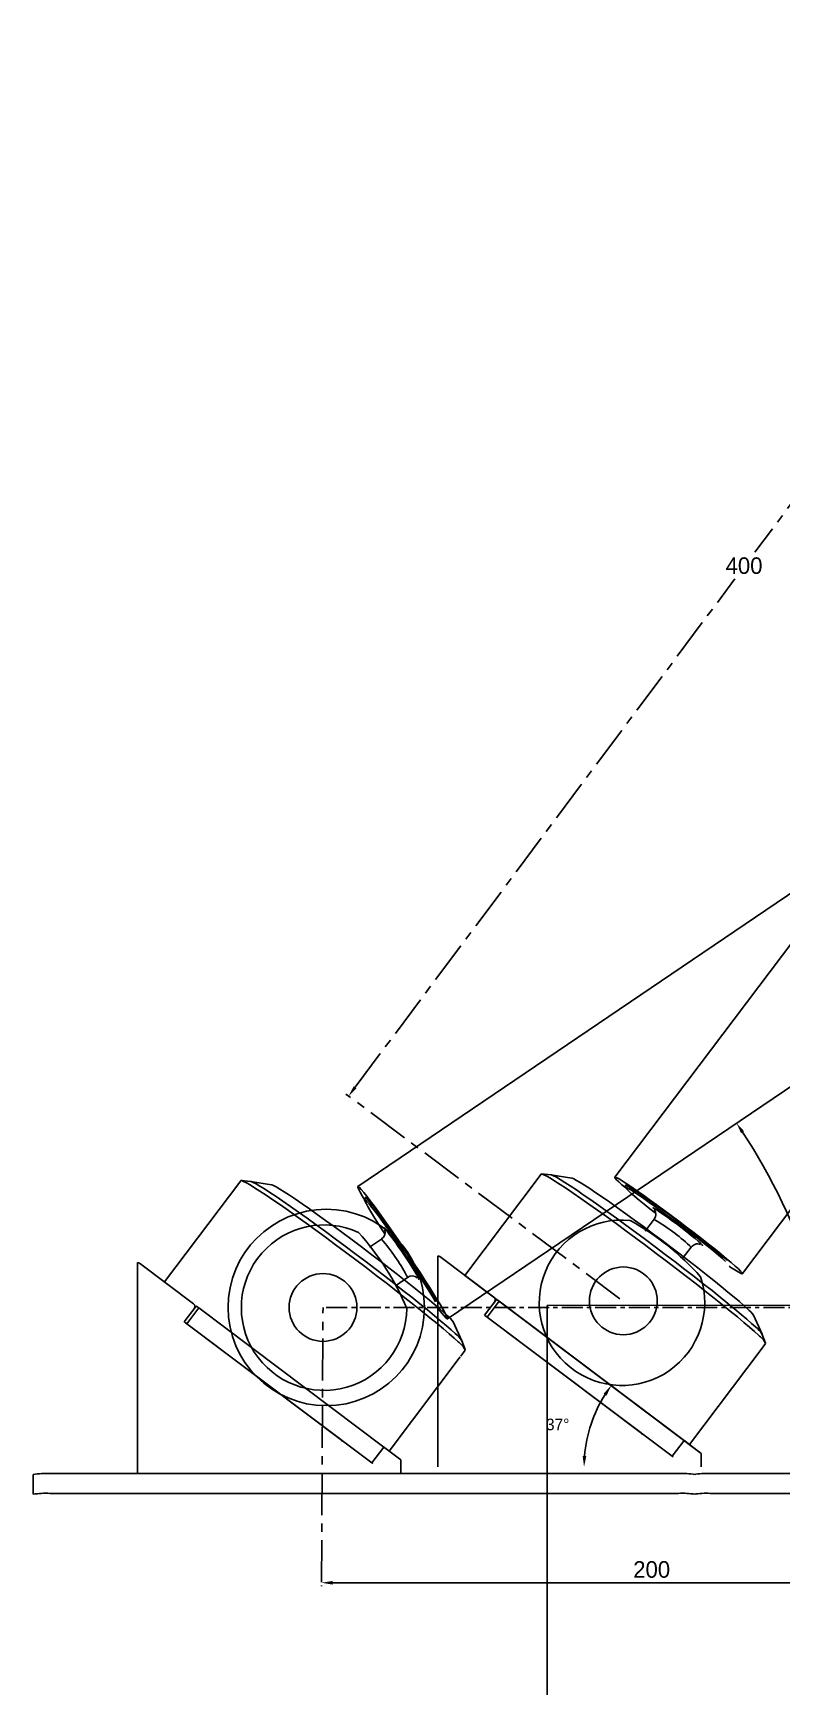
# Model space of a CAD drawing. Extents: x -89 to 462, y -117 to 423.
# Drawn here: x -89 to 138, y -117 to 385 of the extents above; entities that cross this region are included whole.
import ezdxf

# ---------------------------------------------------------------- set-up
doc = ezdxf.new("R2010")
doc.units = 0
doc.header["$MEASUREMENT"] = 0
doc.header["$PDSIZE"] = -1
doc.linetypes.add('CENTER', pattern=[10.16, 6.35, -1.27, 1.27, -1.27])
doc.linetypes.add('CENTERX2', pattern=[20.32, 12.7, -2.54, 2.54, -2.54])
doc.layers.get('0').update_dxf_attribs({"linetype": 'CONTINUOUS'})
doc.layers.get('DEFPOINTS').update_dxf_attribs({"linetype": 'CONTINUOUS'})
doc.dimstyles.new('ISO-25', dxfattribs={"dimtxt": 2.5, "dimasz": 2.5, "dimexe": 1.25, "dimexo": 0.625, "dimtad": 1, "dimdsep": 46, "dimtxsty": 'STANDARD', "dimcen": 2.5, "dimadec": 0, "dimazin": 0, "dimtfac": 1, "dimtmove": 2, "dimatfit": 3, "dimfxl": 1, "dimtolj": 1, "dimtzin": 0, "dimarcsym": 0})

# ---------------------------------------------------------------- blocks, each defined once
blk = doc.blocks.new('*D9')
at = {"color": 0}
blk.add_arc((118.76, -48.2), 40.88, 147.6702, 175.3706, dxfattribs=at)
for points in [[(84.67, -26.65), (83.76, -26.02), (86.09, -23.62)], [(77.46, -44.87), (78.56, -44.92), (77.88, -48.2)]]:
    blk.add_solid(points, dxfattribs=at)
at = {"layer": 'DEFPOINTS', "color": 0}
for p in [(41.81, 9.7), (81.6, -31.15), (113.29, -44.08), (33.69, -48.2), (113.28, -48.2)]:
    blk.add_point(p, dxfattribs=at)
at = {"color": 0, "linetype": 'Continuous'}
blk.add_text('37°', height=3.5, dxfattribs=at).set_placement((66.37, -37.09))
blk = doc.blocks.new('*D23')
at = {"color": 0, "linetype": 'CENTER'}
for p, q in [((329.02, 322.55), (432.59, 322.55)), ((431.59, 319.24), (431.59, 165.3)), ((431.59, 3.3), (431.59, 157.25)), ((0, 0), (432.59, 0))]:
    blk.add_line(p, q, dxfattribs=at)
at = {"color": 0}
for points in [[(432.15, 319.24), (431.04, 319.24), (431.59, 322.55)], [(431.04, 3.3), (432.15, 3.3), (431.59, 0)]]:
    blk.add_solid(points, dxfattribs=at)
at = {"layer": 'DEFPOINTS', "color": 0}
for p in [(328.02, 322.55), (-1, 0), (431.59, 0)]:
    blk.add_point(p, dxfattribs=at)
at = {"color": 0, "linetype": 'Continuous'}
blk.add_text('323', height=5, dxfattribs=at).set_placement((424.93, 158.77))
blk = doc.blocks.new('*D27')
at = {"color": 0}
for p, q in [((-1.43, -84.04), (-1.43, -84.18)), ((195.27, -83.18), (1.88, -83.18)), ((198.57, -82.28), (198.57, -82.18))]:
    blk.add_line(p, q, dxfattribs=at)
for points in [[(1.88, -82.63), (1.88, -83.73), (-1.43, -83.18)], [(195.27, -83.73), (195.27, -82.63), (198.57, -83.18)]]:
    blk.add_solid(points, dxfattribs=at)
at = {"layer": 'DEFPOINTS', "color": 0}
for p in [(-1.43, -83.04), (-1.43, -83.18), (198.57, -83.28)]:
    blk.add_point(p, dxfattribs=at)
at = {"color": 0, "linetype": 'Continuous'}
blk.add_text('200', height=5, dxfattribs=at).set_placement((92.74, -81.66))
blk = doc.blocks.new('*D28')
at = {"color": 0, "linetype": 'CENTERX2'}
for p, q in [((244.25, 381.76), (129.49, 228.16)), ((328.22, 323.15), (245.43, 385)), ((8.71, 66.52), (123.47, 220.12)), ((88.73, 2.62), (5.94, 64.48))]:
    blk.add_line(p, q, dxfattribs=at)
at = {"color": 0}
for points in [[(244.69, 381.43), (243.81, 382.09), (246.23, 384.4)], [(8.27, 66.85), (9.15, 66.19), (6.74, 63.88)]]:
    blk.add_solid(points, dxfattribs=at)
at = {"layer": 'DEFPOINTS', "color": 0}
for p in [(329.02, 322.55), (6.74, 63.88), (89.53, 2.02)]:
    blk.add_point(p, dxfattribs=at)
at = {"color": 0, "linetype": 'Continuous'}
blk.add_text('400', height=5, dxfattribs=at).set_placement((120.65, 221.64))
blk = doc.blocks.new('*D32')
at = {"color": 0}
blk.add_line((307.01, -50.19), (319.37, -50.19), dxfattribs=at)
for start, end in [(37.9451, 69.095), (1.6825, 32.911)]:
    blk.add_arc((205.92, -50.19), 112.45, start, end, dxfattribs=at)
for points in [[(246.24, 55.38), (245.86, 54.34), (242.95, 55.99)], [(317.77, -46.89), (318.87, -46.88), (318.37, -50.19)]]:
    blk.add_solid(points, dxfattribs=at)
at = {"layer": 'DEFPOINTS', "color": 0}
for p in [(342.06, 340.25), (230.22, 19.51), (308.97, -5.18), (116.01, -50.19), (306.01, -50.19)]:
    blk.add_point(p, dxfattribs=at)
at = {"color": 0, "linetype": 'Continuous'}
blk.add_text('71°', height=5, dxfattribs=at).set_placement((292.6, 12.44))
blk = doc.blocks.new('*D33')
at = {"color": 0}
for start, end in [(18.3383, 33.1109), (1.002, 15.7834)]:
    blk.add_arc((-32.36, -50.19), 188.81, start, end, dxfattribs=at)
for points in [[(126.25, 53.26), (125.33, 52.65), (123.96, 55.7)], [(155.87, -46.89), (156.97, -46.88), (156.45, -50.19)]]:
    blk.add_solid(points, dxfattribs=at)
at = {"layer": 'DEFPOINTS', "color": 0}
for p in [(317.86, 187.05), (36.63, -3.45), (152.74, -12.96), (116.01, -50.19), (306.01, -50.19)]:
    blk.add_point(p, dxfattribs=at)
at = {"color": 0, "linetype": 'Continuous'}
blk.add_text('34°', height=5, dxfattribs=at).set_placement((142.31, 2.69))

msp = doc.modelspace()

# ---------------------------------------------------------------- linework, layer by layer
at = {"color": 7, "linetype": 'Continuous'}
for p, q in [((87.18083, 39.35173), (291.79794, 310.48603)), ((330.35133, 281.39091), (125.73422, 10.25661)), ((41.811, 9.70103), (64.89874, 40.29416)), ((65.05658, 40.33477), (67.84348, 40.09362)), ((67.88655, 40.08823), (74.15461, 39.08784)), ((90.38452, 36.28482), (90.48578, 36.83392)), ((90.49338, 36.85184), (90.55758, 36.93691)), ((96.39715, 23.09386), (99.06463, 26.62849)), ((33.69066, -48.19546), (33.69234, 15.55892)), ((34.26579, 15.37834), (50.62632, 3.06804)), ((110.23953, 18.19512), (107.57205, 14.6605)), ((47.82195, -2.35701), (51.42539, 2.41784)), ((52.2236, 1.86984), (48.61271, -2.91489)), ((51.02966, 2.44193), (51.00647, 2.45938)), ((51.02966, 2.44193), (51.01323, 2.42016)), ((108.12808, -40.19488), (52.2236, 1.86984)), ((48.20937, -2.61505), (95.33855, -38.07689)), ((104.51719, -44.97961), (48.61271, -2.91489)), ((129.04768, -2.33834), (131.72883, -8.09167)), ((131.74583, -8.13162), (132.7421, -10.7455)), ((131.40404, -12.68707), (109.73066, -41.40607)), ((132.74633, -10.90843), (131.40404, -12.68707)), ((108.12808, -40.19488), (104.51719, -44.97961)), ((108.41461, -40.41645), (113.28972, -44.08235)), ((113.28972, -44.08235), (113.28476, -48.19546)), ((113.28972, -44.40862), (113.28516, -48.19546)), ((113.28972, -44.08235), (113.28972, -44.40862)), ((113.31921, -48.19546), (113.31921, -44.48154))]:
    msp.add_line(p, q, dxfattribs=at)
at = {"color": 4, "linetype": 'Continuous'}
for p, q in [((9.5445, 36.53807), (290.77632, 227.03908)), ((317.86423, 187.04989), (36.6324, -3.45112)), ((-48.94331, 7.70993), (-25.85558, 38.30306)), ((-25.69774, 38.34367), (-22.91084, 38.10252)), ((-22.86777, 38.09713), (-16.5997, 37.09674)), ((11.58574, 32.6007), (11.85894, 33.08765)), ((11.87192, 33.10215), (11.96016, 33.16192)), ((13.01494, 18.17467), (16.68121, 20.65812)), ((-57.06366, -50.18656), (-57.06198, 13.56782)), ((-56.48853, 13.38724), (-40.12799, 1.07694)), ((24.53277, 9.06705), (20.86651, 6.5836)), ((-42.93237, -4.34811), (-39.32893, 0.42674)), ((-39.72466, 0.45083), (-39.74785, 0.46828)), ((-39.72466, 0.45083), (-39.74109, 0.42906)), ((-42.54494, -4.60615), (4.58423, -40.06799)), ((-38.53072, -0.12126), (-42.14161, -4.90598)), ((13.76287, -46.9707), (-42.14161, -4.90598)), ((-39.93117, -0.32144), (-39.93117, -0.37128)), ((17.37376, -42.18598), (-38.53072, -0.12126)), ((38.29336, -4.32944), (40.97452, -10.08277)), ((40.43614, -14.96118), (18.97634, -43.39717)), ((41.99201, -12.89953), (40.64972, -14.67817)), ((40.99151, -10.12271), (41.98778, -12.7366)), ((17.37376, -42.18598), (13.76287, -46.9707)), ((17.66029, -42.40755), (22.5354, -46.07345)), ((106.43614, -50.18656), (-83.56386, -50.18656)), ((22.5354, -46.07345), (22.53045, -50.18656)), ((22.5354, -46.39972), (22.53084, -50.18656)), ((22.56489, -46.47264), (22.53527, -46.5119)), ((22.5354, -46.07345), (22.5354, -46.39972)), ((22.56489, -50.18656), (22.56489, -46.47264)), ((106.43614, -56.17768), (-83.56386, -56.17768))]:
    msp.add_line(p, q, dxfattribs=at)
msp.add_line((113.28972, -44.08235), (41.811, 9.70103))
at = {"linetype": 'CENTERX2'}
msp.add_line((-1.42676, -83.03972), (-1, 0), dxfattribs=at)
at = {"color": 8, "linetype": 'Continuous'}
for p, q in [((50.82315, 1.66966), (50.82315, 1.61982)), ((113.31921, -44.48154), (113.28958, -44.5208))]:
    msp.add_line(p, q, dxfattribs=at)
at = {"color": 3}
for p, q in [((328.72717, 1), (66.72749, 0.58672)), ((66.72749, 0.58672), (66.72749, -117.02243))]:
    msp.add_line(p, q, dxfattribs=at)
at = {"color": 1, "linetype": 'Continuous'}
for p, q in [((306.00923, -50.18656), (116.00923, -50.18656)), ((306.00923, -56.17768), (116.00923, -56.17768))]:
    msp.add_line(p, q, dxfattribs=at)
at = {"color": 4}
msp.add_line((-88.56386, -50.45845), (-88.56386, -56.44958), dxfattribs=at)
at = {"color": 7, "linetype": 'Continuous', "flags": 128}
for points in [[(130.57073, -8.37833), (129.34755, -7.26477), (127.87143, -5.96926), (126.1546, -4.50255), (124.21129, -2.87677), (122.0576, -1.1054), (119.71138, 0.79687), (117.19206, 2.81429), (114.52053, 4.93014), (111.71892, 7.12689), (108.81045, 9.38633), (105.81922, 11.68975), (102.77, 14.01805), (99.68808, 16.35194), (96.59899, 18.67208), (93.52832, 20.95925), (90.50152, 23.19449), (87.54367, 25.35929), (84.67928, 27.4357), (81.93209, 29.40652), (79.32485, 31.25542), (76.87918, 32.96708), (74.61534, 34.52731), (72.55209, 35.92318), (70.70652, 37.14314), (69.09394, 38.17706), (67.72769, 39.01639), (66.6191, 39.65416), (65.77736, 40.0851), (65.20945, 40.30563), (64.92006, 40.31392), (64.89874, 40.29416)], [(129.69583, -5.89675), (128.50282, -4.81137), (127.05689, -3.5441), (125.37074, -2.10609), (123.45918, -0.50997), (121.33903, 1.23022), (119.0289, 3.0992), (116.54911, 5.08054), (113.92144, 7.15684), (111.16898, 9.30983), (108.31594, 11.5206), (105.38736, 13.76973), (102.40901, 16.03745), (99.40704, 18.30383), (96.40784, 20.54895), (93.43776, 22.75308), (90.52291, 24.89686), (87.68891, 26.96143), (84.96065, 28.92867), (82.36212, 30.78128), (79.91615, 32.50298), (77.64424, 34.07863), (75.56634, 35.4944), (73.70073, 36.73785), (72.0638, 37.79803), (70.66993, 38.66564), (69.53137, 39.33306), (68.65813, 39.79441), (68.05787, 40.04564), (67.84348, 40.09362)], [(127.29965, -0.4511), (126.18154, 0.56434), (124.81045, 1.76153), (123.20044, 3.1282), (121.36804, 4.65032), (119.33206, 6.31227), (117.11337, 8.09699), (114.73475, 9.98618), (112.22061, 11.96045), (109.59674, 13.99954), (106.89007, 16.08252), (104.12838, 18.18803), (101.34, 20.29445), (98.55354, 22.38017), (95.79761, 24.42379), (93.10046, 26.40434), (90.4898, 28.30149), (87.99239, 30.09578), (85.63388, 31.7688), (83.43845, 33.30338), (81.42865, 34.68377), (79.62509, 35.8958), (78.04627, 36.92705), (76.70841, 37.76692), (75.62522, 38.40681), (74.80783, 38.84013), (74.26462, 39.06246), (74.15461, 39.08784)], [(104.20142, 27.80598), (101.90903, 29.50283), (99.68297, 31.13117), (97.5557, 32.66725), (95.55824, 34.08866), (93.71971, 35.37469), (92.06693, 36.50658), (90.624, 37.46781), (89.41195, 38.24439), (88.44847, 38.82497), (87.7476, 39.2011), (87.31956, 39.36729), (87.1706, 39.32111), (87.30288, 39.06325), (87.71449, 38.59746), (88.3994, 37.93053), (89.34765, 37.07219), (90.46489, 36.10359)], [(104.5751, 27.30878), (102.4617, 28.87219), (100.41961, 30.36301), (98.48526, 31.75463), (96.69318, 33.02222), (95.07534, 34.14316), (93.66062, 35.09744), (92.47426, 35.86804), (91.53743, 36.4412), (90.86685, 36.8067), (90.47448, 36.95802), (90.36734, 36.89245), (90.46417, 36.71674)], [(120.64117, 13.93184), (119.6797, 14.78295), (118.47691, 15.80578), (117.05426, 16.98206), (115.43714, 18.29082), (113.65441, 19.70869), (111.73788, 21.21037), (109.72176, 22.76908), (107.64201, 24.35698), (105.53576, 25.94574), (103.44059, 27.50703), (101.39388, 29.01296), (99.43217, 30.43667), (97.59045, 31.75275), (95.9016, 32.93772), (94.39574, 33.97044), (93.09977, 34.83246), (92.03679, 35.50842), (91.22578, 35.98624), (90.68121, 36.2574), (90.4128, 36.31706), (90.42534, 36.16416), (90.7186, 35.80143), (91.28735, 35.23533), (92.12145, 34.47598), (93.20601, 33.53691), (94.52167, 32.4349), (96.04495, 31.18959), (97.74868, 29.82323), (99.49194, 28.4468)], [(121.12543, 14.19799), (120.15179, 15.05987), (118.93377, 16.09565), (117.49311, 17.28682), (115.85552, 18.61214), (114.05023, 20.04796), (112.10944, 21.56866), (110.06779, 23.14709), (107.96172, 24.75509), (105.82881, 26.36397), (103.70711, 27.94501), (101.6345, 29.47001), (99.64795, 30.91174), (97.78292, 32.24448), (96.07269, 33.44445), (94.54778, 34.49024), (93.2354, 35.36318), (92.15896, 36.04769), (91.33769, 36.53156), (90.78622, 36.80615), (90.51442, 36.86657), (90.48578, 36.83392)], [(113.07453, 19.44669), (112.36202, 20.07054), (111.41184, 20.86206), (110.26053, 21.79083), (108.95233, 22.82116), (107.5375, 23.91346), (106.07042, 25.02574), (104.60747, 26.11527), (103.20487, 27.14017), (101.91652, 28.06106), (100.79193, 28.84255), (99.87432, 29.4546), (99.19895, 29.8737), (98.79178, 30.08374), (98.66845, 30.07665), (98.73605, 29.96426)], [(121.6997, 12.49327), (122.28082, 12.10991), (123.49287, 11.33334), (124.45635, 10.75276), (125.15722, 10.37663), (125.58526, 10.21044), (125.73422, 10.25661), (125.60194, 10.51447), (125.19033, 10.98027), (124.50542, 11.6472), (123.55717, 12.50554), (122.35942, 13.54278), (120.92964, 14.74378), (119.28868, 16.09105), (117.46045, 17.56492), (115.47164, 19.14391), (113.35122, 20.805), (111.13013, 22.52396), (108.84076, 24.27572), (106.51648, 26.03474), (104.19119, 27.77537)], [(113.52065, 18.80123), (113.56394, 18.78344), (113.68727, 18.79053), (113.52202, 19.01449), (113.07453, 19.44669)], [(104.80483, -45.19969), (104.673, -45.09789), (104.51719, -44.97961)], [(113.31921, -44.48154), (113.30387, -44.45939), (113.28968, -44.44467)]]:
    msp.add_lwpolyline(points, dxfattribs=at)
at = {"color": 4, "linetype": 'Continuous', "flags": 128}
for points in [[(39.81641, -10.36943), (38.59323, -9.25587), (37.11711, -7.96036), (35.40028, -6.49364), (33.45697, -4.86787), (31.30328, -3.0965), (28.95706, -1.19423), (26.43775, 0.82319), (23.76621, 2.93905), (20.96461, 5.13579), (18.05613, 7.39524), (15.0649, 9.69865), (12.01569, 12.02695), (8.93376, 14.36084), (5.84467, 16.68098), (2.774, 18.96815), (-0.2528, 21.20339), (-3.21065, 23.36819), (-6.07504, 25.4446), (-8.82223, 27.41542), (-11.42946, 29.26432), (-13.87513, 30.97598), (-16.13898, 32.53621), (-18.20223, 33.93208), (-20.04779, 35.15204), (-21.66038, 36.18596), (-23.02663, 37.02529), (-24.13522, 37.66306), (-24.97696, 38.094), (-25.54487, 38.31453), (-25.83426, 38.32283), (-25.85558, 38.30306)], [(38.94151, -7.88785), (37.7485, -6.80246), (36.30257, -5.5352), (34.61642, -4.09719), (32.70486, -2.50107), (30.58471, -0.76088), (28.27458, 1.1081), (25.79479, 3.08945), (23.16712, 5.16574), (20.41467, 7.31873), (17.56162, 9.52951), (14.63305, 11.77864), (11.65469, 14.04635), (8.65272, 16.31273), (5.65352, 18.55785), (2.68344, 20.76198), (-0.2314, 22.90576), (-3.06541, 24.97034), (-5.79366, 26.93757), (-8.3922, 28.79018), (-10.83817, 30.51188), (-13.11008, 32.08753), (-15.18797, 33.50331), (-17.05359, 34.74675), (-18.69052, 35.80693), (-20.08439, 36.67454), (-21.22295, 37.34196), (-22.09619, 37.80331), (-22.69644, 38.05454), (-22.91084, 38.10252)], [(36.54533, -2.4422), (35.42722, -1.42676), (34.05613, -0.22957), (32.44613, 1.1371), (30.61373, 2.65922), (28.57774, 4.32117), (26.35905, 6.1059), (23.98043, 7.99509), (21.46629, 9.96935), (18.84242, 12.00844), (16.13576, 14.09143), (13.37406, 16.19693), (10.58568, 18.30335), (7.79923, 20.38907), (5.04329, 22.43269), (2.34615, 24.41324), (-0.26452, 26.31039), (-2.76193, 28.10468), (-5.12044, 29.7777), (-7.31587, 31.31228), (-9.32567, 32.69267), (-11.12923, 33.9047), (-12.70805, 34.93595), (-14.04591, 35.77582), (-15.1291, 36.41571), (-15.94649, 36.84903), (-16.4897, 37.07136), (-16.5997, 37.09674)], [(21.92297, 20.11315), (20.30162, 22.45954), (18.7209, 24.71967), (17.20387, 26.86056), (15.77266, 28.85102), (14.44812, 30.662), (13.24958, 32.2671), (12.19451, 33.64291), (11.2983, 34.76938), (10.57402, 35.63007), (10.03223, 36.21244), (9.68082, 36.50799), (9.52493, 36.51241), (9.56682, 36.22564), (9.80589, 35.65185), (10.23865, 34.79943), (10.85879, 33.68079), (11.60325, 32.40323)], [(32.99961, 1.67229), (32.36461, 2.78835), (31.55671, 4.14488), (30.5903, 5.71766), (29.48265, 7.47863), (28.25351, 9.39636), (26.92482, 11.43664), (25.52029, 13.56304), (24.06498, 15.73764), (22.58486, 17.92161), (21.10636, 20.07599), (19.65584, 22.16234), (18.25919, 24.14341), (16.94135, 25.98387), (15.72582, 27.65086), (14.6343, 29.11465), (13.68626, 30.3491), (12.89862, 31.33219), (12.28544, 32.04637), (11.85766, 32.47891), (11.62291, 32.62208), (11.58538, 32.47333), (11.74575, 32.0353), (12.10115, 31.31583), (12.64524, 30.32775), (13.3683, 29.08868), (14.25744, 27.62075), (15.29679, 25.95015), (16.4678, 24.10668), (17.67298, 22.24092)], [(22.11601, 19.5219), (20.62094, 21.68418), (19.16991, 23.75473), (17.7888, 25.6966), (16.50226, 27.47513), (15.33325, 29.05858), (14.30264, 30.4187), (13.4288, 31.53122), (12.72735, 32.37627), (12.21079, 32.9388), (11.88834, 33.20875), (11.76575, 33.1813), (11.80064, 32.98373)], [(33.54388, 1.76774), (32.90084, 2.89793), (32.08271, 4.27163), (31.10407, 5.86432), (29.9824, 7.64758), (28.7377, 9.58959), (27.39219, 11.65569), (25.96988, 13.80901), (24.49615, 16.01113), (22.9973, 18.22275), (21.50008, 20.4044), (20.0312, 22.51716), (18.61688, 24.52331), (17.28235, 26.38706), (16.05143, 28.07516), (14.94609, 29.55747), (13.98605, 30.80755), (13.18844, 31.80308), (12.5675, 32.52631), (12.13431, 32.96432), (11.89659, 33.1093), (11.85894, 33.08765)], [(27.62009, 9.33573), (27.14729, 10.1563), (26.50374, 11.21232), (25.71417, 12.46321), (24.80893, 13.86089), (23.8228, 15.35166), (22.79367, 16.87822), (21.76111, 18.38191), (20.76477, 19.80495), (19.84297, 21.09265), (19.03112, 22.19551), (18.36041, 23.07117), (17.85663, 23.68596), (17.53913, 24.01627), (17.42012, 24.0494), (17.44779, 23.92119)], [(33.53668, -0.0311), (33.96282, -0.58162), (34.85903, -1.70809), (35.58331, -2.56878), (36.1251, -3.15115), (36.47651, -3.4467), (36.6324, -3.45112), (36.59051, -3.16435), (36.35144, -2.59057), (35.91868, -1.73814), (35.29854, -0.6195), (34.50006, 0.74903), (33.53489, 2.34752), (32.41711, 4.15263), (31.16301, 6.13806), (29.79087, 8.27485), (28.32072, 10.53184), (26.77398, 12.87612), (25.17321, 15.2735), (23.54175, 17.68903), (21.9034, 20.08748)], [(24.53287, 9.06712), (24.49587, 9.23738), (24.26639, 9.69108)], [(27.83378, 8.58076), (27.869, 8.54994), (27.98801, 8.51682), (27.90397, 8.78214), (27.62009, 9.33573)], [(14.05052, -47.19079), (13.91868, -47.08898), (13.76287, -46.9707)], [(22.56489, -46.47264), (22.54955, -46.45049), (22.53536, -46.43577)]]:
    msp.add_lwpolyline(points, dxfattribs=at)
at = {"color": 8, "linetype": 'Continuous', "flags": 128}
msp.add_lwpolyline([(110.2396, 18.19522), (110.14958, 18.3444), (109.78585, 18.69964)], dxfattribs=at)
at = {"color": 3}
msp.add_circle((0, 0), 29.67107, dxfattribs=at)
at = {"color": 4}
msp.add_circle((-1, 0), 10.23674, dxfattribs=at)
msp.add_circle((89.75432, 1.9911), 10.23674)
for centre, radius, start, end in [((89.32756, 1.41993), 25, 84.2819284, 18.2886318), ((52.33961, -44.72427), 81.25508, 41.6395489, 60.9310112)]:
    msp.add_arc(centre, radius, start, end)
at = {"color": 7, "linetype": 'Continuous'}
for centre, radius, start, end in [((97.20049, 28.15927), 2.37782, 320.7394845, 37.3282022), ((33.69228, 14.55791), 1.00101, 55.0450455, 89.9965656), ((112.2036, 16.8881), 2.3232, 67.5781228, 146.3891315), ((50.02688, 2.27063), 0.9976, 322.9569432, 53.0664631), ((48.76977, -2.30558), 5.41876, 50.4030653, 60.6542595), ((44.41648, -8.11428), 6.68147, 51.0943752, 59.327704), ((122.22077, -6.90847), 8.2154, 33.7995053, 51.8140769), ((123.75748, -13.40154), 9.57005, 33.4128875, 51.6463203), ((127.10927, -13.55523), 6.22752, 25.1517074, 56.2318506), ((95.68501, -38.02785), 0.34991, 188.056491, 278.0250442), ((95.51037, -56.98256), 21.00078, 51.8228835, 53.0712875)]:
    msp.add_arc(centre, radius, start, end, dxfattribs=at)
at = {"color": 8, "linetype": 'Continuous'}
msp.add_arc((63.1602, -33.13638), 69.72033, 48.0291477, 59.0042034, dxfattribs=at)
at = {"color": 4}
for centre, radius, start, end in [((-0.67697, -0.05361), 25, 65.4356668, 359.4423701), ((-50.5879, -31.77575), 81.25508, 22.7932873, 42.0847496)]:
    msp.add_arc(centre, radius, start, end, dxfattribs=at)
at = {"color": 4, "linetype": 'Continuous'}
for centre, radius, start, end in [((15.4115, 22.70901), 2.37782, 301.8932228, 18.4819406), ((-36.60418, -24.30448), 69.72033, 29.1828861, 40.1579418), ((-57.06204, 12.56681), 1.00101, 55.0450455, 89.9965656), ((25.96935, 7.19565), 2.3232, 48.7318612, 127.5428699), ((-40.72744, 0.27953), 0.9976, 322.9569432, 53.0664631), ((-35.35625, 5.84031), 6.93754, 230.9736576, 233.702692), ((-41.98455, -4.29667), 5.41876, 50.4030653, 60.6542595), ((-46.33784, -10.10538), 6.68147, 51.0943752, 59.327704), ((31.46645, -8.89957), 8.2154, 33.7995053, 51.8140769), ((33.00316, -15.39264), 9.57005, 33.4128875, 51.6463203), ((36.35495, -15.54633), 6.22752, 25.1517074, 56.2318506), ((4.93069, -40.01895), 0.34991, 188.056491, 278.0250442), ((4.75606, -58.97366), 21.00078, 51.8228835, 53.0712875), ((-84.81016, -73.37744), 23.22434, 86.92382, 99.3013843), ((107.68244, -73.37744), 23.22434, 80.6986157, 93.07618), ((-84.81016, -79.36856), 23.22434, 86.92382, 99.3013843), ((107.68244, -79.36856), 23.22434, 80.6986157, 93.07618)]:
    msp.add_arc(centre, radius, start, end, dxfattribs=at)
at = {"color": 2, "linetype": 'Continuous'}
for centre in [(114.76293, -73.37744), (114.76293, -79.36856)]:
    msp.add_arc(centre, 23.22434, 86.92382, 99.3013843, dxfattribs=at)

# ---------------------------------------------------------------- dimensions: what is measured, and where the dimension line sits
at = {"color": 5, "linetype": 'CENTERX2'}
dim = msp.add_aligned_dim(p1=(329.01643, 322.54659), p2=(89.52647, 2.01848), distance=-103.34704, dimstyle='ISO-25', override={"dimtxt": 5, "dimasz": 3.302, "dimexe": 1, "dimexo": 1, "dimgap": 1.524, "dimtih": 1, "dimtoh": 1, "dimdec": 0, "dimrnd": 1, "dimzin": 0, "dimtdec": 2, "dimtmove": 2}, dxfattribs=at)
dim.commit()
dim.dimension.update_dxf_attribs({"geometry": '*D28', "text_midpoint": (126.48162, 224.14087)})
at = {"color": 3}
for base, line1, picture, middle in [((308.97408, -5.18091), ((342.05865, 340.24632), (230.22339, 19.50523)), '*D32', (297.59714, 14.93545)), ((152.74252, -12.96049), ((317.86423, 187.04989), (36.6324, -3.45112)), '*D33', (148.14403, 5.19427))]:
    dim = msp.add_angular_dim_2l(base=base, line1=line1, line2=((306.00923, -50.18656), (116.00923, -50.18656)), dimstyle='ISO-25', override={"dimtxt": 5, "dimasz": 3.302, "dimexe": 1, "dimexo": 1, "dimgap": 1.524, "dimtih": 1, "dimtoh": 1, "dimdec": 2, "dimrnd": 1, "dimzin": 0, "dimtdec": 2, "dimtmove": 2}, dxfattribs=at)
    dim.commit()
    dim.dimension.update_dxf_attribs({"geometry": picture, "text_midpoint": middle})
at = {"color": 7, "linetype": 'CENTER'}
dim = msp.add_linear_dim(base=(431.59467, 0), p1=(328.01643, 322.54659), p2=(-1, 0), angle=90, dimstyle='ISO-25', override={"dimtxt": 5, "dimasz": 3.302, "dimexe": 1, "dimexo": 1, "dimgap": 1.524, "dimtih": 1, "dimtoh": 1, "dimdec": 0, "dimrnd": 1, "dimzin": 0, "dimtdec": 2, "dimtmove": 2}, dxfattribs=at)
dim.commit()
dim.dimension.update_dxf_attribs({"geometry": '*D23', "text_midpoint": (431.59467, 161.2733)})
dim = msp.add_angular_dim_2l(base=(81.5998, -31.153), line1=((113.28972, -44.08235), (41.811, 9.70103)), line2=((113.28476, -48.19546), (33.69066, -48.19546)), dimstyle='ISO-25', override={"dimtxt": 3.5, "dimasz": 3.302, "dimexe": 1, "dimexo": 1, "dimgap": 1.524, "dimtih": 1, "dimtoh": 1, "dimdec": 2, "dimrnd": 1, "dimzin": 0, "dimtdec": 2, "dimtmove": 2})
dim.commit()
dim.dimension.update_dxf_attribs({"geometry": '*D9', "text_midpoint": (70.45808, -35.33835), "dimtype": 162})
at = {"color": 7}
dim = msp.add_linear_dim(base=(-1.42676, -83.17915), p1=(198.57309, -83.27829), p2=(-1.42676, -83.03972), angle=180, dimstyle='ISO-25', override={"dimtxt": 5, "dimasz": 3.302, "dimexe": 1, "dimexo": 1, "dimgap": 1.524, "dimtih": 1, "dimtoh": 1, "dimdec": 0, "dimrnd": 1, "dimzin": 0, "dimtdec": 2, "dimtmove": 2}, dxfattribs=at)
dim.commit()
dim.dimension.update_dxf_attribs({"geometry": '*D27', "text_midpoint": (98.57317, -79.15515)})

doc.saveas('drawing.dxf')
